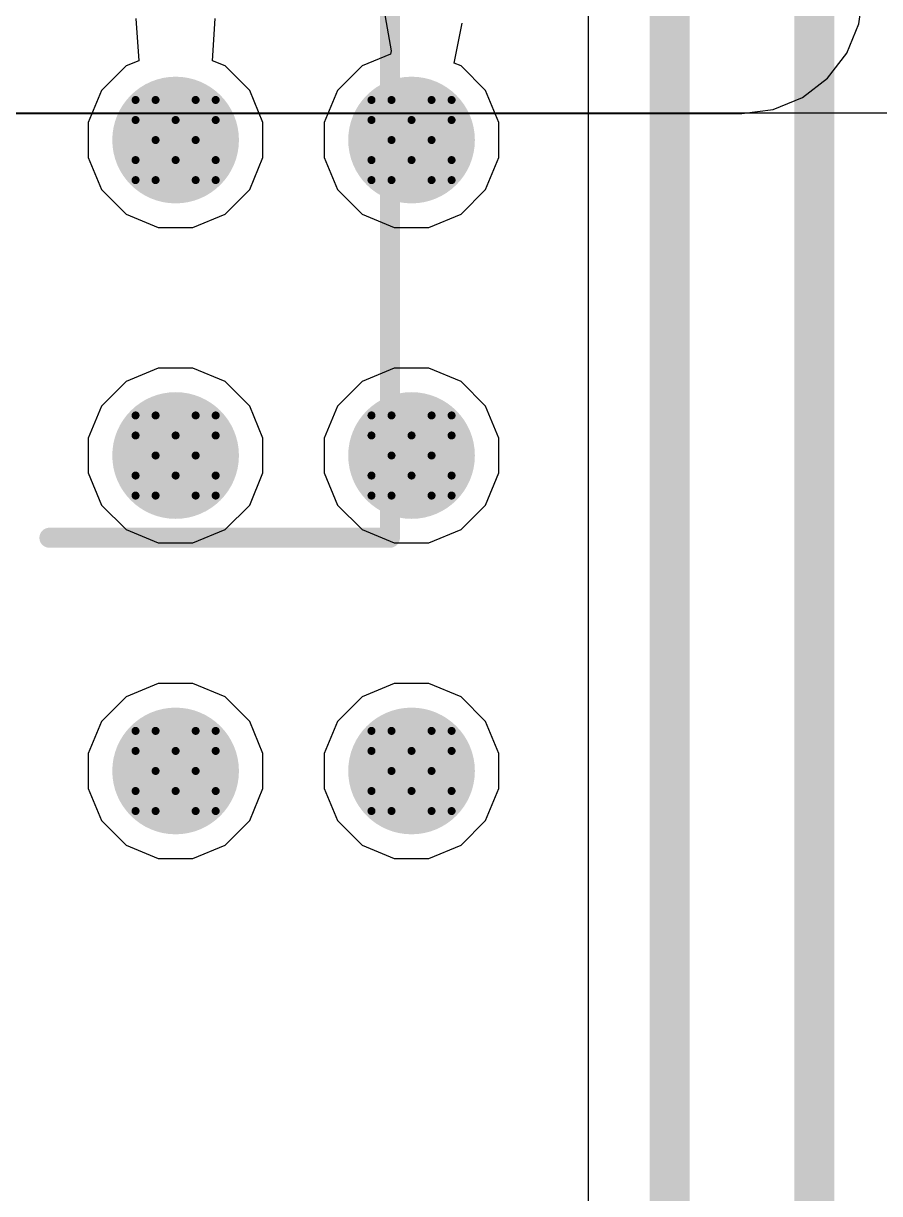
# Model space of a CAD drawing. Header units: inches. Extents: x 0 to 5379, y 0 to 5429.
# Drawn here: x 114.44 to 119.87, y 50.29 to 57.71 of the extents above; entities that cross this region are included whole.
import ezdxf

# ---------------------------------------------------------------- set-up
doc = ezdxf.new("R2010")
doc.units = ezdxf.units.IN
for name, color, linetype in [('Bottom Layer', 5, 'Continuous'), ('Bottom Solder', 6, 'Continuous'), ('Drill Drawing', 1, 'Continuous'), ('GND01', 16, 'Continuous'), ('GND02', 76, 'Continuous'), ('PWR', 156, 'Continuous'), ('SIG 01', 90, 'Continuous'), ('Top Layer', 1, 'Continuous'), ('Top Overlay', 2, 'Continuous'), ('Top Solder', 216, 'Continuous'), ('Via Holes', 16, 'Continuous')]:
    doc.layers.add(name, color=color, linetype=linetype)

# ---------------------------------------------------------------- blocks, each defined once
blk = doc.blocks.new('RVT1H470M0607_58')
at = {"layer": 'Top Overlay'}
for points in [[(3.3214, 3.3274, 0.127, 0.127, 0), (-1.8348, 3.3274, 0.127, 0.127, 0)], [(3.3214, 1.1684, 0.127, 0.127, 0), (3.3214, 3.3274, 0.127, 0.127, 0)]]:
    blk.add_lwpolyline(points, format="xyseb", dxfattribs=at)
for points in [[(3.2897, 3.3274, 0.0635, 0.0635, 1), (3.3532, 3.3274, 0.0635, 0.0635, 1)], [(3.2897, 3.3274, 0.0635, 0.0635, 1), (3.3532, 3.3274, 0.0635, 0.0635, 1)], [(3.2897, 1.1684, 0.0635, 0.0635, 1), (3.3532, 1.1684, 0.0635, 0.0635, 1)]]:
    blk.add_lwpolyline(points, format="xyseb", close=True, dxfattribs=at)

msp = doc.modelspace()

# ---------------------------------------------------------------- hatches: boundary and pattern name
at = {"layer": 'Bottom Layer'}
h = msp.add_hatch(color=5, dxfattribs=at)
edge = h.paths.add_edge_path()
edge.add_arc((115.4086, 56.971), 0.3, 0, 360)
h = msp.add_hatch(color=5, dxfattribs=at)
edge = h.paths.add_edge_path()
edge.add_arc((116.9046, 56.971), 0.3, 0, 360)
h = msp.add_hatch(color=5, dxfattribs=at)
edge = h.paths.add_edge_path()
edge.add_arc((115.4086, 54.971), 0.3, 0, 360)
h = msp.add_hatch(color=5, dxfattribs=at)
edge = h.paths.add_edge_path()
edge.add_arc((116.9046, 54.971), 0.3, 0, 360)
h = msp.add_hatch(color=5, dxfattribs=at)
edge = h.paths.add_edge_path()
edge.add_arc((115.4086, 52.971), 0.3, 0, 360)
h = msp.add_hatch(color=5, dxfattribs=at)
edge = h.paths.add_edge_path()
edge.add_arc((116.9046, 52.971), 0.3, 0, 360)
at = {"layer": 'Bottom Solder'}
h = msp.add_hatch(color=6, dxfattribs=at)
edge = h.paths.add_edge_path()
edge.add_arc((115.4086, 56.971), 0.4016, 0, 360)
h = msp.add_hatch(color=6, dxfattribs=at)
edge = h.paths.add_edge_path()
edge.add_arc((116.9046, 56.971), 0.4016, 0, 360)
h = msp.add_hatch(color=6, dxfattribs=at)
edge = h.paths.add_edge_path()
edge.add_arc((115.4086, 54.971), 0.4016, 0, 360)
h = msp.add_hatch(color=6, dxfattribs=at)
edge = h.paths.add_edge_path()
edge.add_arc((116.9046, 54.971), 0.4016, 0, 360)
h = msp.add_hatch(color=6, dxfattribs=at)
edge = h.paths.add_edge_path()
edge.add_arc((115.4086, 52.971), 0.4016, 0, 360)
h = msp.add_hatch(color=6, dxfattribs=at)
edge = h.paths.add_edge_path()
edge.add_arc((116.9046, 52.971), 0.4016, 0, 360)
at = {"layer": 'GND01'}
h = msp.add_hatch(color=16, dxfattribs=at)
edge = h.paths.add_edge_path()
edge.add_arc((115.4086, 56.971), 0.3, 0, 360)
h = msp.add_hatch(color=16, dxfattribs=at)
edge = h.paths.add_edge_path()
edge.add_arc((116.9046, 56.971), 0.3, 0, 360)
h = msp.add_hatch(color=16, dxfattribs=at)
edge = h.paths.add_edge_path()
edge.add_arc((115.4086, 54.971), 0.3, 0, 360)
h = msp.add_hatch(color=16, dxfattribs=at)
edge = h.paths.add_edge_path()
edge.add_arc((116.9046, 54.971), 0.3, 0, 360)
h = msp.add_hatch(color=16, dxfattribs=at)
edge = h.paths.add_edge_path()
edge.add_arc((115.4086, 52.971), 0.3, 0, 360)
h = msp.add_hatch(color=16, dxfattribs=at)
edge = h.paths.add_edge_path()
edge.add_arc((116.9046, 52.971), 0.3, 0, 360)
at = {"layer": 'GND02'}
h = msp.add_hatch(color=76, dxfattribs=at)
edge = h.paths.add_edge_path()
edge.add_arc((115.4086, 56.971), 0.3, 0, 360)
h = msp.add_hatch(color=76, dxfattribs=at)
edge = h.paths.add_edge_path()
edge.add_arc((116.9046, 56.971), 0.3, 0, 360)
h = msp.add_hatch(color=76, dxfattribs=at)
edge = h.paths.add_edge_path()
edge.add_arc((115.4086, 54.971), 0.3, 0, 360)
h = msp.add_hatch(color=76, dxfattribs=at)
edge = h.paths.add_edge_path()
edge.add_arc((116.9046, 54.971), 0.3, 0, 360)
h = msp.add_hatch(color=76, dxfattribs=at)
edge = h.paths.add_edge_path()
edge.add_arc((115.4086, 52.971), 0.3, 0, 360)
h = msp.add_hatch(color=76, dxfattribs=at)
edge = h.paths.add_edge_path()
edge.add_arc((116.9046, 52.971), 0.3, 0, 360)
at = {"layer": 'PWR'}
h = msp.add_hatch(color=156, dxfattribs=at)
edge = h.paths.add_edge_path()
edge.add_arc((115.4086, 56.971), 0.3, 0, 360)
h = msp.add_hatch(color=156, dxfattribs=at)
edge = h.paths.add_edge_path()
edge.add_arc((116.9046, 56.971), 0.3, 0, 360)
h = msp.add_hatch(color=156, dxfattribs=at)
edge = h.paths.add_edge_path()
edge.add_arc((115.4086, 54.971), 0.3, 0, 360)
h = msp.add_hatch(color=156, dxfattribs=at)
edge = h.paths.add_edge_path()
edge.add_arc((116.9046, 54.971), 0.3, 0, 360)
h = msp.add_hatch(color=156, dxfattribs=at)
edge = h.paths.add_edge_path()
edge.add_arc((115.4086, 52.971), 0.3, 0, 360)
h = msp.add_hatch(color=156, dxfattribs=at)
edge = h.paths.add_edge_path()
edge.add_arc((116.9046, 52.971), 0.3, 0, 360)
at = {"layer": 'SIG 01'}
h = msp.add_hatch(color=90, dxfattribs=at)
edge = h.paths.add_edge_path()
edge.add_arc((115.4086, 56.971), 0.3, 0, 360)
h = msp.add_hatch(color=90, dxfattribs=at)
edge = h.paths.add_edge_path()
edge.add_arc((116.9046, 56.971), 0.3, 0, 360)
h = msp.add_hatch(color=90, dxfattribs=at)
edge = h.paths.add_edge_path()
edge.add_arc((115.4086, 54.971), 0.3, 0, 360)
h = msp.add_hatch(color=90, dxfattribs=at)
edge = h.paths.add_edge_path()
edge.add_arc((116.9046, 54.971), 0.3, 0, 360)
h = msp.add_hatch(color=90, dxfattribs=at)
edge = h.paths.add_edge_path()
edge.add_arc((115.4086, 52.971), 0.3, 0, 360)
h = msp.add_hatch(color=90, dxfattribs=at)
edge = h.paths.add_edge_path()
edge.add_arc((116.9046, 52.971), 0.3, 0, 360)
at = {"layer": 'Top Layer'}
h = msp.add_hatch(color=1, dxfattribs=at)
edge = h.paths.add_edge_path()
edge.add_arc((115.4086, 56.971), 0.3, 0, 360)
h = msp.add_hatch(color=1, dxfattribs=at)
edge = h.paths.add_edge_path()
edge.add_arc((116.9046, 56.971), 0.3, 0, 360)
h = msp.add_hatch(color=1, dxfattribs=at)
edge = h.paths.add_edge_path()
edge.add_arc((115.4086, 54.971), 0.3, 0, 360)
h = msp.add_hatch(color=1, dxfattribs=at)
edge = h.paths.add_edge_path()
edge.add_arc((116.9046, 54.971), 0.3, 0, 360)
h = msp.add_hatch(color=1, dxfattribs=at)
edge = h.paths.add_edge_path()
edge.add_arc((115.4086, 52.971), 0.3, 0, 360)
h = msp.add_hatch(color=1, dxfattribs=at)
edge = h.paths.add_edge_path()
edge.add_arc((116.9046, 52.971), 0.3, 0, 360)
at = {"layer": 'Top Solder'}
h = msp.add_hatch(color=216, dxfattribs=at)
edge = h.paths.add_edge_path()
edge.add_arc((115.4086, 56.971), 0.4016, 0, 360)
h = msp.add_hatch(color=216, dxfattribs=at)
edge = h.paths.add_edge_path()
edge.add_arc((116.9046, 56.971), 0.4016, 0, 360)
h = msp.add_hatch(color=216, dxfattribs=at)
edge = h.paths.add_edge_path()
edge.add_arc((115.4086, 54.971), 0.4016, 0, 360)
h = msp.add_hatch(color=216, dxfattribs=at)
edge = h.paths.add_edge_path()
edge.add_arc((116.9046, 54.971), 0.4016, 0, 360)
h = msp.add_hatch(color=216, dxfattribs=at)
edge = h.paths.add_edge_path()
edge.add_arc((115.4086, 52.971), 0.4016, 0, 360)
h = msp.add_hatch(color=216, dxfattribs=at)
edge = h.paths.add_edge_path()
edge.add_arc((116.9046, 52.971), 0.4016, 0, 360)
at = {"layer": 'Via Holes'}
h = msp.add_hatch(color=7, dxfattribs=at)
edge = h.paths.add_edge_path()
edge.add_arc((115.4086, 56.971), 0.15, 0, 360)
h = msp.add_hatch(color=7, dxfattribs=at)
edge = h.paths.add_edge_path()
edge.add_arc((116.9046, 56.971), 0.15, 0, 360)
h = msp.add_hatch(color=7, dxfattribs=at)
edge = h.paths.add_edge_path()
edge.add_arc((115.4086, 54.971), 0.15, 0, 360)
h = msp.add_hatch(color=7, dxfattribs=at)
edge = h.paths.add_edge_path()
edge.add_arc((116.9046, 54.971), 0.15, 0, 360)
h = msp.add_hatch(color=7, dxfattribs=at)
edge = h.paths.add_edge_path()
edge.add_arc((115.4086, 52.971), 0.15, 0, 360)
h = msp.add_hatch(color=7, dxfattribs=at)
edge = h.paths.add_edge_path()
edge.add_arc((116.9046, 52.971), 0.15, 0, 360)

# ---------------------------------------------------------------- linework, layer by layer
at = {"layer": 'Bottom Layer'}
msp.add_line((106.1974, 57.1434), (130.3424, 57.1434), dxfattribs=at)
at = {"layer": 'Drill Drawing'}
for points in [[(115.1546, 57.098, 0.0508, 0.0508, 0), (115.1546, 57.225, 0.0508, 0.0508, 0)], [(115.1546, 57.225, 0.0508, 0.0508, 0), (115.2816, 57.225, 0.0508, 0.0508, 0)], [(115.2816, 57.225, 0.0508, 0.0508, 0), (115.4086, 57.098, 0.0508, 0.0508, 0)], [(115.4086, 57.098, 0.0508, 0.0508, 0), (115.5356, 57.225, 0.0508, 0.0508, 0)], [(115.5356, 57.225, 0.0508, 0.0508, 0), (115.6626, 57.225, 0.0508, 0.0508, 0)], [(115.6626, 57.098, 0.0508, 0.0508, 0), (115.6626, 57.225, 0.0508, 0.0508, 0)], [(116.6506, 57.098, 0.0508, 0.0508, 0), (116.6506, 57.225, 0.0508, 0.0508, 0)], [(116.6506, 57.225, 0.0508, 0.0508, 0), (116.7776, 57.225, 0.0508, 0.0508, 0)], [(116.7776, 57.225, 0.0508, 0.0508, 0), (116.9046, 57.098, 0.0508, 0.0508, 0)], [(116.9046, 57.098, 0.0508, 0.0508, 0), (117.0316, 57.225, 0.0508, 0.0508, 0)], [(117.0316, 57.225, 0.0508, 0.0508, 0), (117.1586, 57.225, 0.0508, 0.0508, 0)], [(117.1586, 57.098, 0.0508, 0.0508, 0), (117.1586, 57.225, 0.0508, 0.0508, 0)], [(115.1546, 57.098, 0.0508, 0.0508, 0), (115.2816, 56.971, 0.0508, 0.0508, 0)], [(115.5356, 56.971, 0.0508, 0.0508, 0), (115.6626, 57.098, 0.0508, 0.0508, 0)], [(116.6506, 57.098, 0.0508, 0.0508, 0), (116.7776, 56.971, 0.0508, 0.0508, 0)], [(117.0316, 56.971, 0.0508, 0.0508, 0), (117.1586, 57.098, 0.0508, 0.0508, 0)], [(115.1546, 56.844, 0.0508, 0.0508, 0), (115.2816, 56.971, 0.0508, 0.0508, 0)], [(115.5356, 56.971, 0.0508, 0.0508, 0), (115.6626, 56.844, 0.0508, 0.0508, 0)], [(116.6506, 56.844, 0.0508, 0.0508, 0), (116.7776, 56.971, 0.0508, 0.0508, 0)], [(117.0316, 56.971, 0.0508, 0.0508, 0), (117.1586, 56.844, 0.0508, 0.0508, 0)], [(115.1546, 56.717, 0.0508, 0.0508, 0), (115.1546, 56.844, 0.0508, 0.0508, 0)], [(115.2816, 56.717, 0.0508, 0.0508, 0), (115.4086, 56.844, 0.0508, 0.0508, 0)], [(115.4086, 56.844, 0.0508, 0.0508, 0), (115.5356, 56.717, 0.0508, 0.0508, 0)], [(115.6626, 56.717, 0.0508, 0.0508, 0), (115.6626, 56.844, 0.0508, 0.0508, 0)], [(116.6506, 56.717, 0.0508, 0.0508, 0), (116.6506, 56.844, 0.0508, 0.0508, 0)], [(116.7776, 56.717, 0.0508, 0.0508, 0), (116.9046, 56.844, 0.0508, 0.0508, 0)], [(116.9046, 56.844, 0.0508, 0.0508, 0), (117.0316, 56.717, 0.0508, 0.0508, 0)], [(117.1586, 56.717, 0.0508, 0.0508, 0), (117.1586, 56.844, 0.0508, 0.0508, 0)], [(115.1546, 56.717, 0.0508, 0.0508, 0), (115.2816, 56.717, 0.0508, 0.0508, 0)], [(115.5356, 56.717, 0.0508, 0.0508, 0), (115.6626, 56.717, 0.0508, 0.0508, 0)], [(116.6506, 56.717, 0.0508, 0.0508, 0), (116.7776, 56.717, 0.0508, 0.0508, 0)], [(117.0316, 56.717, 0.0508, 0.0508, 0), (117.1586, 56.717, 0.0508, 0.0508, 0)], [(115.1546, 55.098, 0.0508, 0.0508, 0), (115.1546, 55.225, 0.0508, 0.0508, 0)], [(115.1546, 55.225, 0.0508, 0.0508, 0), (115.2816, 55.225, 0.0508, 0.0508, 0)], [(115.2816, 55.225, 0.0508, 0.0508, 0), (115.4086, 55.098, 0.0508, 0.0508, 0)], [(115.4086, 55.098, 0.0508, 0.0508, 0), (115.5356, 55.225, 0.0508, 0.0508, 0)], [(115.5356, 55.225, 0.0508, 0.0508, 0), (115.6626, 55.225, 0.0508, 0.0508, 0)], [(115.6626, 55.098, 0.0508, 0.0508, 0), (115.6626, 55.225, 0.0508, 0.0508, 0)], [(116.6506, 55.098, 0.0508, 0.0508, 0), (116.6506, 55.225, 0.0508, 0.0508, 0)], [(116.6506, 55.225, 0.0508, 0.0508, 0), (116.7776, 55.225, 0.0508, 0.0508, 0)], [(116.7776, 55.225, 0.0508, 0.0508, 0), (116.9046, 55.098, 0.0508, 0.0508, 0)], [(116.9046, 55.098, 0.0508, 0.0508, 0), (117.0316, 55.225, 0.0508, 0.0508, 0)], [(117.0316, 55.225, 0.0508, 0.0508, 0), (117.1586, 55.225, 0.0508, 0.0508, 0)], [(117.1586, 55.098, 0.0508, 0.0508, 0), (117.1586, 55.225, 0.0508, 0.0508, 0)], [(115.1546, 55.098, 0.0508, 0.0508, 0), (115.2816, 54.971, 0.0508, 0.0508, 0)], [(115.5356, 54.971, 0.0508, 0.0508, 0), (115.6626, 55.098, 0.0508, 0.0508, 0)], [(116.6506, 55.098, 0.0508, 0.0508, 0), (116.7776, 54.971, 0.0508, 0.0508, 0)], [(117.0316, 54.971, 0.0508, 0.0508, 0), (117.1586, 55.098, 0.0508, 0.0508, 0)], [(115.1546, 54.844, 0.0508, 0.0508, 0), (115.2816, 54.971, 0.0508, 0.0508, 0)], [(115.5356, 54.971, 0.0508, 0.0508, 0), (115.6626, 54.844, 0.0508, 0.0508, 0)], [(116.6506, 54.844, 0.0508, 0.0508, 0), (116.7776, 54.971, 0.0508, 0.0508, 0)], [(117.0316, 54.971, 0.0508, 0.0508, 0), (117.1586, 54.844, 0.0508, 0.0508, 0)], [(115.1546, 54.717, 0.0508, 0.0508, 0), (115.1546, 54.844, 0.0508, 0.0508, 0)], [(115.2816, 54.717, 0.0508, 0.0508, 0), (115.4086, 54.844, 0.0508, 0.0508, 0)], [(115.4086, 54.844, 0.0508, 0.0508, 0), (115.5356, 54.717, 0.0508, 0.0508, 0)], [(115.6626, 54.717, 0.0508, 0.0508, 0), (115.6626, 54.844, 0.0508, 0.0508, 0)], [(116.6506, 54.717, 0.0508, 0.0508, 0), (116.6506, 54.844, 0.0508, 0.0508, 0)], [(116.7776, 54.717, 0.0508, 0.0508, 0), (116.9046, 54.844, 0.0508, 0.0508, 0)], [(116.9046, 54.844, 0.0508, 0.0508, 0), (117.0316, 54.717, 0.0508, 0.0508, 0)], [(117.1586, 54.717, 0.0508, 0.0508, 0), (117.1586, 54.844, 0.0508, 0.0508, 0)], [(115.1546, 54.717, 0.0508, 0.0508, 0), (115.2816, 54.717, 0.0508, 0.0508, 0)], [(115.5356, 54.717, 0.0508, 0.0508, 0), (115.6626, 54.717, 0.0508, 0.0508, 0)], [(116.6506, 54.717, 0.0508, 0.0508, 0), (116.7776, 54.717, 0.0508, 0.0508, 0)], [(117.0316, 54.717, 0.0508, 0.0508, 0), (117.1586, 54.717, 0.0508, 0.0508, 0)], [(115.1546, 53.098, 0.0508, 0.0508, 0), (115.1546, 53.225, 0.0508, 0.0508, 0)], [(115.1546, 53.225, 0.0508, 0.0508, 0), (115.2816, 53.225, 0.0508, 0.0508, 0)], [(115.2816, 53.225, 0.0508, 0.0508, 0), (115.4086, 53.098, 0.0508, 0.0508, 0)], [(115.4086, 53.098, 0.0508, 0.0508, 0), (115.5356, 53.225, 0.0508, 0.0508, 0)], [(115.5356, 53.225, 0.0508, 0.0508, 0), (115.6626, 53.225, 0.0508, 0.0508, 0)], [(115.6626, 53.098, 0.0508, 0.0508, 0), (115.6626, 53.225, 0.0508, 0.0508, 0)], [(116.6506, 53.098, 0.0508, 0.0508, 0), (116.6506, 53.225, 0.0508, 0.0508, 0)], [(116.6506, 53.225, 0.0508, 0.0508, 0), (116.7776, 53.225, 0.0508, 0.0508, 0)], [(116.7776, 53.225, 0.0508, 0.0508, 0), (116.9046, 53.098, 0.0508, 0.0508, 0)], [(116.9046, 53.098, 0.0508, 0.0508, 0), (117.0316, 53.225, 0.0508, 0.0508, 0)], [(117.0316, 53.225, 0.0508, 0.0508, 0), (117.1586, 53.225, 0.0508, 0.0508, 0)], [(117.1586, 53.098, 0.0508, 0.0508, 0), (117.1586, 53.225, 0.0508, 0.0508, 0)], [(115.1546, 53.098, 0.0508, 0.0508, 0), (115.2816, 52.971, 0.0508, 0.0508, 0)], [(115.5356, 52.971, 0.0508, 0.0508, 0), (115.6626, 53.098, 0.0508, 0.0508, 0)], [(116.6506, 53.098, 0.0508, 0.0508, 0), (116.7776, 52.971, 0.0508, 0.0508, 0)], [(117.0316, 52.971, 0.0508, 0.0508, 0), (117.1586, 53.098, 0.0508, 0.0508, 0)], [(115.1546, 52.844, 0.0508, 0.0508, 0), (115.2816, 52.971, 0.0508, 0.0508, 0)], [(115.5356, 52.971, 0.0508, 0.0508, 0), (115.6626, 52.844, 0.0508, 0.0508, 0)], [(116.6506, 52.844, 0.0508, 0.0508, 0), (116.7776, 52.971, 0.0508, 0.0508, 0)], [(117.0316, 52.971, 0.0508, 0.0508, 0), (117.1586, 52.844, 0.0508, 0.0508, 0)], [(115.1546, 52.717, 0.0508, 0.0508, 0), (115.1546, 52.844, 0.0508, 0.0508, 0)], [(115.2816, 52.717, 0.0508, 0.0508, 0), (115.4086, 52.844, 0.0508, 0.0508, 0)], [(115.4086, 52.844, 0.0508, 0.0508, 0), (115.5356, 52.717, 0.0508, 0.0508, 0)], [(115.6626, 52.717, 0.0508, 0.0508, 0), (115.6626, 52.844, 0.0508, 0.0508, 0)], [(116.6506, 52.717, 0.0508, 0.0508, 0), (116.6506, 52.844, 0.0508, 0.0508, 0)], [(116.7776, 52.717, 0.0508, 0.0508, 0), (116.9046, 52.844, 0.0508, 0.0508, 0)], [(116.9046, 52.844, 0.0508, 0.0508, 0), (117.0316, 52.717, 0.0508, 0.0508, 0)], [(117.1586, 52.717, 0.0508, 0.0508, 0), (117.1586, 52.844, 0.0508, 0.0508, 0)], [(115.1546, 52.717, 0.0508, 0.0508, 0), (115.2816, 52.717, 0.0508, 0.0508, 0)], [(115.5356, 52.717, 0.0508, 0.0508, 0), (115.6626, 52.717, 0.0508, 0.0508, 0)], [(116.6506, 52.717, 0.0508, 0.0508, 0), (116.7776, 52.717, 0.0508, 0.0508, 0)], [(117.0316, 52.717, 0.0508, 0.0508, 0), (117.1586, 52.717, 0.0508, 0.0508, 0)]]:
    msp.add_lwpolyline(points, format="xyseb", dxfattribs=at)
for points in [[(115.1419, 57.225, 0.0254, 0.0254, 1), (115.1673, 57.225, 0.0254, 0.0254, 1)], [(115.1419, 57.225, 0.0254, 0.0254, 1), (115.1673, 57.225, 0.0254, 0.0254, 1)], [(115.2689, 57.225, 0.0254, 0.0254, 1), (115.2943, 57.225, 0.0254, 0.0254, 1)], [(115.2689, 57.225, 0.0254, 0.0254, 1), (115.2943, 57.225, 0.0254, 0.0254, 1)], [(115.5229, 57.225, 0.0254, 0.0254, 1), (115.5483, 57.225, 0.0254, 0.0254, 1)], [(115.5229, 57.225, 0.0254, 0.0254, 1), (115.5483, 57.225, 0.0254, 0.0254, 1)], [(115.6499, 57.225, 0.0254, 0.0254, 1), (115.6753, 57.225, 0.0254, 0.0254, 1)], [(115.6499, 57.225, 0.0254, 0.0254, 1), (115.6753, 57.225, 0.0254, 0.0254, 1)], [(116.6379, 57.225, 0.0254, 0.0254, 1), (116.6633, 57.225, 0.0254, 0.0254, 1)], [(116.6379, 57.225, 0.0254, 0.0254, 1), (116.6633, 57.225, 0.0254, 0.0254, 1)], [(116.7649, 57.225, 0.0254, 0.0254, 1), (116.7903, 57.225, 0.0254, 0.0254, 1)], [(116.7649, 57.225, 0.0254, 0.0254, 1), (116.7903, 57.225, 0.0254, 0.0254, 1)], [(117.0189, 57.225, 0.0254, 0.0254, 1), (117.0443, 57.225, 0.0254, 0.0254, 1)], [(117.0189, 57.225, 0.0254, 0.0254, 1), (117.0443, 57.225, 0.0254, 0.0254, 1)], [(117.1459, 57.225, 0.0254, 0.0254, 1), (117.1713, 57.225, 0.0254, 0.0254, 1)], [(117.1459, 57.225, 0.0254, 0.0254, 1), (117.1713, 57.225, 0.0254, 0.0254, 1)], [(115.1419, 57.098, 0.0254, 0.0254, 1), (115.1673, 57.098, 0.0254, 0.0254, 1)], [(115.1419, 57.098, 0.0254, 0.0254, 1), (115.1673, 57.098, 0.0254, 0.0254, 1)], [(115.3959, 57.098, 0.0254, 0.0254, 1), (115.4213, 57.098, 0.0254, 0.0254, 1)], [(115.3959, 57.098, 0.0254, 0.0254, 1), (115.4213, 57.098, 0.0254, 0.0254, 1)], [(115.6499, 57.098, 0.0254, 0.0254, 1), (115.6753, 57.098, 0.0254, 0.0254, 1)], [(115.6499, 57.098, 0.0254, 0.0254, 1), (115.6753, 57.098, 0.0254, 0.0254, 1)], [(116.6379, 57.098, 0.0254, 0.0254, 1), (116.6633, 57.098, 0.0254, 0.0254, 1)], [(116.6379, 57.098, 0.0254, 0.0254, 1), (116.6633, 57.098, 0.0254, 0.0254, 1)], [(116.8919, 57.098, 0.0254, 0.0254, 1), (116.9173, 57.098, 0.0254, 0.0254, 1)], [(116.8919, 57.098, 0.0254, 0.0254, 1), (116.9173, 57.098, 0.0254, 0.0254, 1)], [(117.1459, 57.098, 0.0254, 0.0254, 1), (117.1713, 57.098, 0.0254, 0.0254, 1)], [(117.1459, 57.098, 0.0254, 0.0254, 1), (117.1713, 57.098, 0.0254, 0.0254, 1)], [(115.2689, 56.971, 0.0254, 0.0254, 1), (115.2943, 56.971, 0.0254, 0.0254, 1)], [(115.2689, 56.971, 0.0254, 0.0254, 1), (115.2943, 56.971, 0.0254, 0.0254, 1)], [(115.5229, 56.971, 0.0254, 0.0254, 1), (115.5483, 56.971, 0.0254, 0.0254, 1)], [(115.5229, 56.971, 0.0254, 0.0254, 1), (115.5483, 56.971, 0.0254, 0.0254, 1)], [(116.7649, 56.971, 0.0254, 0.0254, 1), (116.7903, 56.971, 0.0254, 0.0254, 1)], [(116.7649, 56.971, 0.0254, 0.0254, 1), (116.7903, 56.971, 0.0254, 0.0254, 1)], [(117.0189, 56.971, 0.0254, 0.0254, 1), (117.0443, 56.971, 0.0254, 0.0254, 1)], [(117.0189, 56.971, 0.0254, 0.0254, 1), (117.0443, 56.971, 0.0254, 0.0254, 1)], [(115.1419, 56.844, 0.0254, 0.0254, 1), (115.1673, 56.844, 0.0254, 0.0254, 1)], [(115.1419, 56.844, 0.0254, 0.0254, 1), (115.1673, 56.844, 0.0254, 0.0254, 1)], [(115.3959, 56.844, 0.0254, 0.0254, 1), (115.4213, 56.844, 0.0254, 0.0254, 1)], [(115.3959, 56.844, 0.0254, 0.0254, 1), (115.4213, 56.844, 0.0254, 0.0254, 1)], [(115.6499, 56.844, 0.0254, 0.0254, 1), (115.6753, 56.844, 0.0254, 0.0254, 1)], [(115.6499, 56.844, 0.0254, 0.0254, 1), (115.6753, 56.844, 0.0254, 0.0254, 1)], [(116.6379, 56.844, 0.0254, 0.0254, 1), (116.6633, 56.844, 0.0254, 0.0254, 1)], [(116.6379, 56.844, 0.0254, 0.0254, 1), (116.6633, 56.844, 0.0254, 0.0254, 1)], [(116.8919, 56.844, 0.0254, 0.0254, 1), (116.9173, 56.844, 0.0254, 0.0254, 1)], [(116.8919, 56.844, 0.0254, 0.0254, 1), (116.9173, 56.844, 0.0254, 0.0254, 1)], [(117.1459, 56.844, 0.0254, 0.0254, 1), (117.1713, 56.844, 0.0254, 0.0254, 1)], [(117.1459, 56.844, 0.0254, 0.0254, 1), (117.1713, 56.844, 0.0254, 0.0254, 1)], [(115.1419, 56.717, 0.0254, 0.0254, 1), (115.1673, 56.717, 0.0254, 0.0254, 1)], [(115.1419, 56.717, 0.0254, 0.0254, 1), (115.1673, 56.717, 0.0254, 0.0254, 1)], [(115.2689, 56.717, 0.0254, 0.0254, 1), (115.2943, 56.717, 0.0254, 0.0254, 1)], [(115.2689, 56.717, 0.0254, 0.0254, 1), (115.2943, 56.717, 0.0254, 0.0254, 1)], [(115.5229, 56.717, 0.0254, 0.0254, 1), (115.5483, 56.717, 0.0254, 0.0254, 1)], [(115.5229, 56.717, 0.0254, 0.0254, 1), (115.5483, 56.717, 0.0254, 0.0254, 1)], [(115.6499, 56.717, 0.0254, 0.0254, 1), (115.6753, 56.717, 0.0254, 0.0254, 1)], [(115.6499, 56.717, 0.0254, 0.0254, 1), (115.6753, 56.717, 0.0254, 0.0254, 1)], [(116.6379, 56.717, 0.0254, 0.0254, 1), (116.6633, 56.717, 0.0254, 0.0254, 1)], [(116.6379, 56.717, 0.0254, 0.0254, 1), (116.6633, 56.717, 0.0254, 0.0254, 1)], [(116.7649, 56.717, 0.0254, 0.0254, 1), (116.7903, 56.717, 0.0254, 0.0254, 1)], [(116.7649, 56.717, 0.0254, 0.0254, 1), (116.7903, 56.717, 0.0254, 0.0254, 1)], [(117.0189, 56.717, 0.0254, 0.0254, 1), (117.0443, 56.717, 0.0254, 0.0254, 1)], [(117.0189, 56.717, 0.0254, 0.0254, 1), (117.0443, 56.717, 0.0254, 0.0254, 1)], [(117.1459, 56.717, 0.0254, 0.0254, 1), (117.1713, 56.717, 0.0254, 0.0254, 1)], [(117.1459, 56.717, 0.0254, 0.0254, 1), (117.1713, 56.717, 0.0254, 0.0254, 1)], [(115.1419, 55.225, 0.0254, 0.0254, 1), (115.1673, 55.225, 0.0254, 0.0254, 1)], [(115.1419, 55.225, 0.0254, 0.0254, 1), (115.1673, 55.225, 0.0254, 0.0254, 1)], [(115.2689, 55.225, 0.0254, 0.0254, 1), (115.2943, 55.225, 0.0254, 0.0254, 1)], [(115.2689, 55.225, 0.0254, 0.0254, 1), (115.2943, 55.225, 0.0254, 0.0254, 1)], [(115.5229, 55.225, 0.0254, 0.0254, 1), (115.5483, 55.225, 0.0254, 0.0254, 1)], [(115.5229, 55.225, 0.0254, 0.0254, 1), (115.5483, 55.225, 0.0254, 0.0254, 1)], [(115.6499, 55.225, 0.0254, 0.0254, 1), (115.6753, 55.225, 0.0254, 0.0254, 1)], [(115.6499, 55.225, 0.0254, 0.0254, 1), (115.6753, 55.225, 0.0254, 0.0254, 1)], [(116.6379, 55.225, 0.0254, 0.0254, 1), (116.6633, 55.225, 0.0254, 0.0254, 1)], [(116.6379, 55.225, 0.0254, 0.0254, 1), (116.6633, 55.225, 0.0254, 0.0254, 1)], [(116.7649, 55.225, 0.0254, 0.0254, 1), (116.7903, 55.225, 0.0254, 0.0254, 1)], [(116.7649, 55.225, 0.0254, 0.0254, 1), (116.7903, 55.225, 0.0254, 0.0254, 1)], [(117.0189, 55.225, 0.0254, 0.0254, 1), (117.0443, 55.225, 0.0254, 0.0254, 1)], [(117.0189, 55.225, 0.0254, 0.0254, 1), (117.0443, 55.225, 0.0254, 0.0254, 1)], [(117.1459, 55.225, 0.0254, 0.0254, 1), (117.1713, 55.225, 0.0254, 0.0254, 1)], [(117.1459, 55.225, 0.0254, 0.0254, 1), (117.1713, 55.225, 0.0254, 0.0254, 1)], [(115.1419, 55.098, 0.0254, 0.0254, 1), (115.1673, 55.098, 0.0254, 0.0254, 1)], [(115.1419, 55.098, 0.0254, 0.0254, 1), (115.1673, 55.098, 0.0254, 0.0254, 1)], [(115.3959, 55.098, 0.0254, 0.0254, 1), (115.4213, 55.098, 0.0254, 0.0254, 1)], [(115.3959, 55.098, 0.0254, 0.0254, 1), (115.4213, 55.098, 0.0254, 0.0254, 1)], [(115.6499, 55.098, 0.0254, 0.0254, 1), (115.6753, 55.098, 0.0254, 0.0254, 1)], [(115.6499, 55.098, 0.0254, 0.0254, 1), (115.6753, 55.098, 0.0254, 0.0254, 1)], [(116.6379, 55.098, 0.0254, 0.0254, 1), (116.6633, 55.098, 0.0254, 0.0254, 1)], [(116.6379, 55.098, 0.0254, 0.0254, 1), (116.6633, 55.098, 0.0254, 0.0254, 1)], [(116.8919, 55.098, 0.0254, 0.0254, 1), (116.9173, 55.098, 0.0254, 0.0254, 1)], [(116.8919, 55.098, 0.0254, 0.0254, 1), (116.9173, 55.098, 0.0254, 0.0254, 1)], [(117.1459, 55.098, 0.0254, 0.0254, 1), (117.1713, 55.098, 0.0254, 0.0254, 1)], [(117.1459, 55.098, 0.0254, 0.0254, 1), (117.1713, 55.098, 0.0254, 0.0254, 1)], [(115.2689, 54.971, 0.0254, 0.0254, 1), (115.2943, 54.971, 0.0254, 0.0254, 1)], [(115.2689, 54.971, 0.0254, 0.0254, 1), (115.2943, 54.971, 0.0254, 0.0254, 1)], [(115.5229, 54.971, 0.0254, 0.0254, 1), (115.5483, 54.971, 0.0254, 0.0254, 1)], [(115.5229, 54.971, 0.0254, 0.0254, 1), (115.5483, 54.971, 0.0254, 0.0254, 1)], [(116.7649, 54.971, 0.0254, 0.0254, 1), (116.7903, 54.971, 0.0254, 0.0254, 1)], [(116.7649, 54.971, 0.0254, 0.0254, 1), (116.7903, 54.971, 0.0254, 0.0254, 1)], [(117.0189, 54.971, 0.0254, 0.0254, 1), (117.0443, 54.971, 0.0254, 0.0254, 1)], [(117.0189, 54.971, 0.0254, 0.0254, 1), (117.0443, 54.971, 0.0254, 0.0254, 1)], [(115.1419, 54.844, 0.0254, 0.0254, 1), (115.1673, 54.844, 0.0254, 0.0254, 1)], [(115.1419, 54.844, 0.0254, 0.0254, 1), (115.1673, 54.844, 0.0254, 0.0254, 1)], [(115.3959, 54.844, 0.0254, 0.0254, 1), (115.4213, 54.844, 0.0254, 0.0254, 1)], [(115.3959, 54.844, 0.0254, 0.0254, 1), (115.4213, 54.844, 0.0254, 0.0254, 1)], [(115.6499, 54.844, 0.0254, 0.0254, 1), (115.6753, 54.844, 0.0254, 0.0254, 1)], [(115.6499, 54.844, 0.0254, 0.0254, 1), (115.6753, 54.844, 0.0254, 0.0254, 1)], [(116.6379, 54.844, 0.0254, 0.0254, 1), (116.6633, 54.844, 0.0254, 0.0254, 1)], [(116.6379, 54.844, 0.0254, 0.0254, 1), (116.6633, 54.844, 0.0254, 0.0254, 1)], [(116.8919, 54.844, 0.0254, 0.0254, 1), (116.9173, 54.844, 0.0254, 0.0254, 1)], [(116.8919, 54.844, 0.0254, 0.0254, 1), (116.9173, 54.844, 0.0254, 0.0254, 1)], [(117.1459, 54.844, 0.0254, 0.0254, 1), (117.1713, 54.844, 0.0254, 0.0254, 1)], [(117.1459, 54.844, 0.0254, 0.0254, 1), (117.1713, 54.844, 0.0254, 0.0254, 1)], [(115.1419, 54.717, 0.0254, 0.0254, 1), (115.1673, 54.717, 0.0254, 0.0254, 1)], [(115.1419, 54.717, 0.0254, 0.0254, 1), (115.1673, 54.717, 0.0254, 0.0254, 1)], [(115.2689, 54.717, 0.0254, 0.0254, 1), (115.2943, 54.717, 0.0254, 0.0254, 1)], [(115.2689, 54.717, 0.0254, 0.0254, 1), (115.2943, 54.717, 0.0254, 0.0254, 1)], [(115.5229, 54.717, 0.0254, 0.0254, 1), (115.5483, 54.717, 0.0254, 0.0254, 1)], [(115.5229, 54.717, 0.0254, 0.0254, 1), (115.5483, 54.717, 0.0254, 0.0254, 1)], [(115.6499, 54.717, 0.0254, 0.0254, 1), (115.6753, 54.717, 0.0254, 0.0254, 1)], [(115.6499, 54.717, 0.0254, 0.0254, 1), (115.6753, 54.717, 0.0254, 0.0254, 1)], [(116.6379, 54.717, 0.0254, 0.0254, 1), (116.6633, 54.717, 0.0254, 0.0254, 1)], [(116.6379, 54.717, 0.0254, 0.0254, 1), (116.6633, 54.717, 0.0254, 0.0254, 1)], [(116.7649, 54.717, 0.0254, 0.0254, 1), (116.7903, 54.717, 0.0254, 0.0254, 1)], [(116.7649, 54.717, 0.0254, 0.0254, 1), (116.7903, 54.717, 0.0254, 0.0254, 1)], [(117.0189, 54.717, 0.0254, 0.0254, 1), (117.0443, 54.717, 0.0254, 0.0254, 1)], [(117.0189, 54.717, 0.0254, 0.0254, 1), (117.0443, 54.717, 0.0254, 0.0254, 1)], [(117.1459, 54.717, 0.0254, 0.0254, 1), (117.1713, 54.717, 0.0254, 0.0254, 1)], [(117.1459, 54.717, 0.0254, 0.0254, 1), (117.1713, 54.717, 0.0254, 0.0254, 1)], [(115.1419, 53.225, 0.0254, 0.0254, 1), (115.1673, 53.225, 0.0254, 0.0254, 1)], [(115.1419, 53.225, 0.0254, 0.0254, 1), (115.1673, 53.225, 0.0254, 0.0254, 1)], [(115.2689, 53.225, 0.0254, 0.0254, 1), (115.2943, 53.225, 0.0254, 0.0254, 1)], [(115.2689, 53.225, 0.0254, 0.0254, 1), (115.2943, 53.225, 0.0254, 0.0254, 1)], [(115.5229, 53.225, 0.0254, 0.0254, 1), (115.5483, 53.225, 0.0254, 0.0254, 1)], [(115.5229, 53.225, 0.0254, 0.0254, 1), (115.5483, 53.225, 0.0254, 0.0254, 1)], [(115.6499, 53.225, 0.0254, 0.0254, 1), (115.6753, 53.225, 0.0254, 0.0254, 1)], [(115.6499, 53.225, 0.0254, 0.0254, 1), (115.6753, 53.225, 0.0254, 0.0254, 1)], [(116.6379, 53.225, 0.0254, 0.0254, 1), (116.6633, 53.225, 0.0254, 0.0254, 1)], [(116.6379, 53.225, 0.0254, 0.0254, 1), (116.6633, 53.225, 0.0254, 0.0254, 1)], [(116.7649, 53.225, 0.0254, 0.0254, 1), (116.7903, 53.225, 0.0254, 0.0254, 1)], [(116.7649, 53.225, 0.0254, 0.0254, 1), (116.7903, 53.225, 0.0254, 0.0254, 1)], [(117.0189, 53.225, 0.0254, 0.0254, 1), (117.0443, 53.225, 0.0254, 0.0254, 1)], [(117.0189, 53.225, 0.0254, 0.0254, 1), (117.0443, 53.225, 0.0254, 0.0254, 1)], [(117.1459, 53.225, 0.0254, 0.0254, 1), (117.1713, 53.225, 0.0254, 0.0254, 1)], [(117.1459, 53.225, 0.0254, 0.0254, 1), (117.1713, 53.225, 0.0254, 0.0254, 1)], [(115.1419, 53.098, 0.0254, 0.0254, 1), (115.1673, 53.098, 0.0254, 0.0254, 1)], [(115.1419, 53.098, 0.0254, 0.0254, 1), (115.1673, 53.098, 0.0254, 0.0254, 1)], [(115.3959, 53.098, 0.0254, 0.0254, 1), (115.4213, 53.098, 0.0254, 0.0254, 1)], [(115.3959, 53.098, 0.0254, 0.0254, 1), (115.4213, 53.098, 0.0254, 0.0254, 1)], [(115.6499, 53.098, 0.0254, 0.0254, 1), (115.6753, 53.098, 0.0254, 0.0254, 1)], [(115.6499, 53.098, 0.0254, 0.0254, 1), (115.6753, 53.098, 0.0254, 0.0254, 1)], [(116.6379, 53.098, 0.0254, 0.0254, 1), (116.6633, 53.098, 0.0254, 0.0254, 1)], [(116.6379, 53.098, 0.0254, 0.0254, 1), (116.6633, 53.098, 0.0254, 0.0254, 1)], [(116.8919, 53.098, 0.0254, 0.0254, 1), (116.9173, 53.098, 0.0254, 0.0254, 1)], [(116.8919, 53.098, 0.0254, 0.0254, 1), (116.9173, 53.098, 0.0254, 0.0254, 1)], [(117.1459, 53.098, 0.0254, 0.0254, 1), (117.1713, 53.098, 0.0254, 0.0254, 1)], [(117.1459, 53.098, 0.0254, 0.0254, 1), (117.1713, 53.098, 0.0254, 0.0254, 1)], [(115.2689, 52.971, 0.0254, 0.0254, 1), (115.2943, 52.971, 0.0254, 0.0254, 1)], [(115.2689, 52.971, 0.0254, 0.0254, 1), (115.2943, 52.971, 0.0254, 0.0254, 1)], [(115.5229, 52.971, 0.0254, 0.0254, 1), (115.5483, 52.971, 0.0254, 0.0254, 1)], [(115.5229, 52.971, 0.0254, 0.0254, 1), (115.5483, 52.971, 0.0254, 0.0254, 1)], [(116.7649, 52.971, 0.0254, 0.0254, 1), (116.7903, 52.971, 0.0254, 0.0254, 1)], [(116.7649, 52.971, 0.0254, 0.0254, 1), (116.7903, 52.971, 0.0254, 0.0254, 1)], [(117.0189, 52.971, 0.0254, 0.0254, 1), (117.0443, 52.971, 0.0254, 0.0254, 1)], [(117.0189, 52.971, 0.0254, 0.0254, 1), (117.0443, 52.971, 0.0254, 0.0254, 1)], [(115.1419, 52.844, 0.0254, 0.0254, 1), (115.1673, 52.844, 0.0254, 0.0254, 1)], [(115.1419, 52.844, 0.0254, 0.0254, 1), (115.1673, 52.844, 0.0254, 0.0254, 1)], [(115.3959, 52.844, 0.0254, 0.0254, 1), (115.4213, 52.844, 0.0254, 0.0254, 1)], [(115.3959, 52.844, 0.0254, 0.0254, 1), (115.4213, 52.844, 0.0254, 0.0254, 1)], [(115.6499, 52.844, 0.0254, 0.0254, 1), (115.6753, 52.844, 0.0254, 0.0254, 1)], [(115.6499, 52.844, 0.0254, 0.0254, 1), (115.6753, 52.844, 0.0254, 0.0254, 1)], [(116.6379, 52.844, 0.0254, 0.0254, 1), (116.6633, 52.844, 0.0254, 0.0254, 1)], [(116.6379, 52.844, 0.0254, 0.0254, 1), (116.6633, 52.844, 0.0254, 0.0254, 1)], [(116.8919, 52.844, 0.0254, 0.0254, 1), (116.9173, 52.844, 0.0254, 0.0254, 1)], [(116.8919, 52.844, 0.0254, 0.0254, 1), (116.9173, 52.844, 0.0254, 0.0254, 1)], [(117.1459, 52.844, 0.0254, 0.0254, 1), (117.1713, 52.844, 0.0254, 0.0254, 1)], [(117.1459, 52.844, 0.0254, 0.0254, 1), (117.1713, 52.844, 0.0254, 0.0254, 1)], [(115.1419, 52.717, 0.0254, 0.0254, 1), (115.1673, 52.717, 0.0254, 0.0254, 1)], [(115.1419, 52.717, 0.0254, 0.0254, 1), (115.1673, 52.717, 0.0254, 0.0254, 1)], [(115.2689, 52.717, 0.0254, 0.0254, 1), (115.2943, 52.717, 0.0254, 0.0254, 1)], [(115.2689, 52.717, 0.0254, 0.0254, 1), (115.2943, 52.717, 0.0254, 0.0254, 1)], [(115.5229, 52.717, 0.0254, 0.0254, 1), (115.5483, 52.717, 0.0254, 0.0254, 1)], [(115.5229, 52.717, 0.0254, 0.0254, 1), (115.5483, 52.717, 0.0254, 0.0254, 1)], [(115.6499, 52.717, 0.0254, 0.0254, 1), (115.6753, 52.717, 0.0254, 0.0254, 1)], [(115.6499, 52.717, 0.0254, 0.0254, 1), (115.6753, 52.717, 0.0254, 0.0254, 1)], [(116.6379, 52.717, 0.0254, 0.0254, 1), (116.6633, 52.717, 0.0254, 0.0254, 1)], [(116.6379, 52.717, 0.0254, 0.0254, 1), (116.6633, 52.717, 0.0254, 0.0254, 1)], [(116.7649, 52.717, 0.0254, 0.0254, 1), (116.7903, 52.717, 0.0254, 0.0254, 1)], [(116.7649, 52.717, 0.0254, 0.0254, 1), (116.7903, 52.717, 0.0254, 0.0254, 1)], [(117.0189, 52.717, 0.0254, 0.0254, 1), (117.0443, 52.717, 0.0254, 0.0254, 1)], [(117.0189, 52.717, 0.0254, 0.0254, 1), (117.0443, 52.717, 0.0254, 0.0254, 1)], [(117.1459, 52.717, 0.0254, 0.0254, 1), (117.1713, 52.717, 0.0254, 0.0254, 1)], [(117.1459, 52.717, 0.0254, 0.0254, 1), (117.1713, 52.717, 0.0254, 0.0254, 1)]]:
    msp.add_lwpolyline(points, format="xyseb", close=True, dxfattribs=at)
at = {"layer": 'PWR'}
for p, q in [((115.157, 57.7413), (115.1745, 57.4737)), ((115.6427, 57.4737), (115.6602, 57.7413)), ((116.7309, 57.7885), (116.7764, 57.5368)), ((117.1741, 57.459), (117.2247, 57.713)), ((116.7703, 57.515), (116.5908, 57.4407)), ((116.7764, 57.5368), (116.7703, 57.515)), ((115.0948, 57.4407), (114.9389, 57.2848)), ((115.1745, 57.4737), (115.0948, 57.4407)), ((115.7224, 57.4407), (115.6427, 57.4737)), ((115.8783, 57.2848), (115.7224, 57.4407)), ((116.5908, 57.4407), (116.4349, 57.2848)), ((117.2184, 57.4407), (117.1741, 57.459)), ((117.3743, 57.2848), (117.2184, 57.4407)), ((114.9389, 57.2848), (114.8546, 57.0812)), ((115.9626, 57.0812), (115.8783, 57.2848)), ((116.4349, 57.2848), (116.3506, 57.0812)), ((117.4586, 57.0812), (117.3743, 57.2848)), ((114.8546, 57.0812), (114.8546, 56.8608)), ((115.9626, 56.8608), (115.9626, 57.0812)), ((116.3506, 57.0812), (116.3506, 56.8608)), ((117.4586, 56.8608), (117.4586, 57.0812)), ((114.8546, 56.8608), (114.9389, 56.6572)), ((115.8783, 56.6572), (115.9626, 56.8608)), ((116.3506, 56.8608), (116.4349, 56.6572)), ((117.3743, 56.6572), (117.4586, 56.8608)), ((114.9389, 56.6572), (115.0948, 56.5013)), ((115.7224, 56.5013), (115.8783, 56.6572)), ((116.4349, 56.6572), (116.5908, 56.5013)), ((117.2184, 56.5013), (117.3743, 56.6572)), ((115.0948, 56.5013), (115.2984, 56.417)), ((115.5188, 56.417), (115.7224, 56.5013)), ((116.5908, 56.5013), (116.7944, 56.417)), ((117.0148, 56.417), (117.2184, 56.5013)), ((115.2984, 56.417), (115.5188, 56.417)), ((116.7944, 56.417), (117.0148, 56.417)), ((115.2984, 55.525), (115.0948, 55.4407)), ((115.5188, 55.525), (115.2984, 55.525)), ((115.7224, 55.4407), (115.5188, 55.525)), ((116.7944, 55.525), (116.5908, 55.4407)), ((117.0148, 55.525), (116.7944, 55.525)), ((117.2184, 55.4407), (117.0148, 55.525)), ((115.0948, 55.4407), (114.9389, 55.2848)), ((115.8783, 55.2848), (115.7224, 55.4407)), ((116.5908, 55.4407), (116.4349, 55.2848)), ((117.3743, 55.2848), (117.2184, 55.4407)), ((114.9389, 55.2848), (114.8546, 55.0812)), ((115.9626, 55.0812), (115.8783, 55.2848)), ((116.4349, 55.2848), (116.3506, 55.0812)), ((117.4586, 55.0812), (117.3743, 55.2848)), ((114.8546, 55.0812), (114.8546, 54.8608)), ((115.9626, 54.8608), (115.9626, 55.0812)), ((116.3506, 55.0812), (116.3506, 54.8608)), ((117.4586, 54.8608), (117.4586, 55.0812)), ((114.8546, 54.8608), (114.9389, 54.6572)), ((115.8783, 54.6572), (115.9626, 54.8608)), ((116.3506, 54.8608), (116.4349, 54.6572)), ((117.3743, 54.6572), (117.4586, 54.8608)), ((114.9389, 54.6572), (115.0948, 54.5013)), ((115.7224, 54.5013), (115.8783, 54.6572)), ((116.4349, 54.6572), (116.5908, 54.5013)), ((117.2184, 54.5013), (117.3743, 54.6572)), ((115.0948, 54.5013), (115.2984, 54.417)), ((115.5188, 54.417), (115.7224, 54.5013)), ((116.5908, 54.5013), (116.7944, 54.417)), ((117.0148, 54.417), (117.2184, 54.5013)), ((115.2984, 54.417), (115.5188, 54.417)), ((116.7944, 54.417), (117.0148, 54.417)), ((115.2984, 53.525), (115.0948, 53.4407)), ((115.5188, 53.525), (115.2984, 53.525)), ((115.7224, 53.4407), (115.5188, 53.525)), ((116.7944, 53.525), (116.5908, 53.4407)), ((117.0148, 53.525), (116.7944, 53.525)), ((117.2184, 53.4407), (117.0148, 53.525)), ((115.0948, 53.4407), (114.9389, 53.2848)), ((115.8783, 53.2848), (115.7224, 53.4407)), ((116.5908, 53.4407), (116.4349, 53.2848)), ((117.3743, 53.2848), (117.2184, 53.4407)), ((114.9389, 53.2848), (114.8546, 53.0812)), ((115.9626, 53.0812), (115.8783, 53.2848)), ((116.4349, 53.2848), (116.3506, 53.0812)), ((117.4586, 53.0812), (117.3743, 53.2848)), ((114.8546, 53.0812), (114.8546, 52.8608)), ((115.9626, 52.8608), (115.9626, 53.0812)), ((116.3506, 53.0812), (116.3506, 52.8608)), ((117.4586, 52.8608), (117.4586, 53.0812)), ((114.8546, 52.8608), (114.9389, 52.6572)), ((115.8783, 52.6572), (115.9626, 52.8608)), ((116.3506, 52.8608), (116.4349, 52.6572)), ((117.3743, 52.6572), (117.4586, 52.8608)), ((114.9389, 52.6572), (115.0948, 52.5013)), ((115.7224, 52.5013), (115.8783, 52.6572)), ((116.4349, 52.6572), (116.5908, 52.5013)), ((117.2184, 52.5013), (117.3743, 52.6572)), ((115.0948, 52.5013), (115.2984, 52.417)), ((115.5188, 52.417), (115.7224, 52.5013)), ((116.5908, 52.5013), (116.7944, 52.417)), ((117.0148, 52.417), (117.2184, 52.5013)), ((115.2984, 52.417), (115.5188, 52.417)), ((116.7944, 52.417), (117.0148, 52.417))]:
    msp.add_line(p, q, dxfattribs=at)
at = {"layer": 'SIG 01'}
msp.add_line((118.0239, 58.0116), (118.0239, 39.0629), dxfattribs=at)
for points in [[(119.4594, 38.4655, 0.254, 0.254, 0), (119.4594, 87.7273, 0.254, 0.254, 0)], [(118.5419, 38.8483, 0.254, 0.254, 0), (118.5419, 87.3472, 0.254, 0.254, 0)]]:
    msp.add_lwpolyline(points, format="xyseb", dxfattribs=at)
at = {"layer": 'Top Layer'}
for p, q in [((119.7414, 57.7079), (119.7676, 57.9069)), ((119.6646, 57.5226), (119.7414, 57.7079)), ((119.5425, 57.3634), (119.6646, 57.5226)), ((119.3833, 57.2412), (119.5425, 57.3634)), ((119.1979, 57.1645), (119.3833, 57.2412)), ((108.331, 57.1383), (118.999, 57.1383)), ((118.999, 57.1383), (119.1979, 57.1645))]:
    msp.add_line(p, q, dxfattribs=at)

# ---------------------------------------------------------------- block references
at = {"rotation": 270}
msp.add_blockref('RVT1H470M0607_58', (113.4402, 57.771), dxfattribs=at)

doc.saveas('drawing.dxf')
